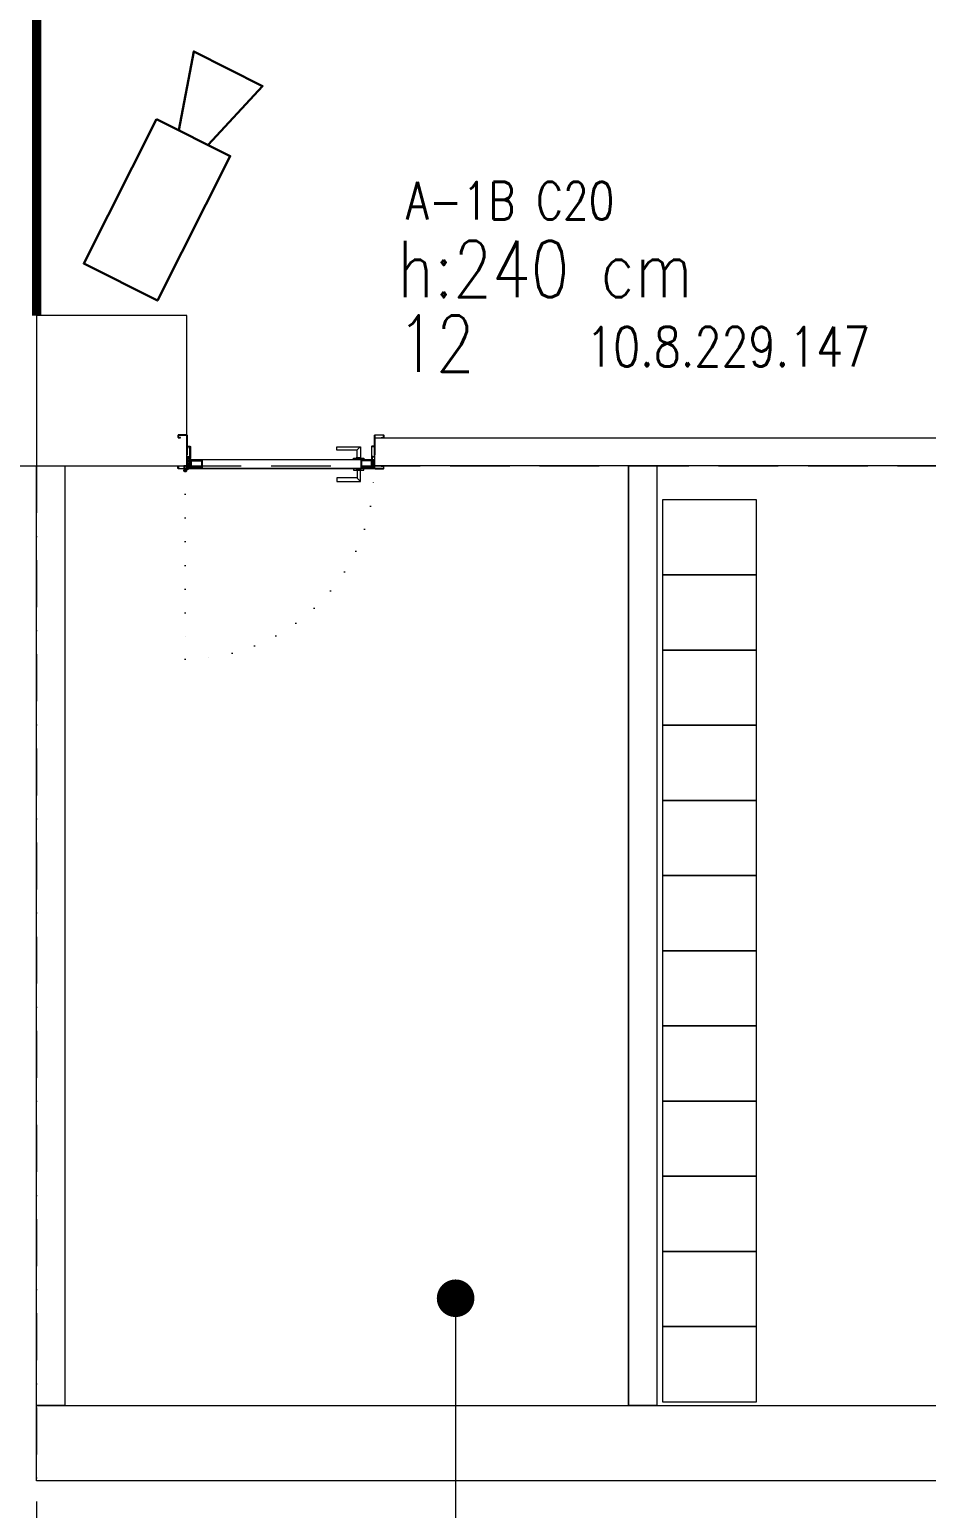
# Model space of a CAD drawing. Header units: metres. Extents: x -13933 to 152404, y -7861 to 21912.
# Drawn here: x 7521 to 7998, y -555 to 232 of the extents above; entities that cross this region are included whole.
import ezdxf

# ---------------------------------------------------------------- set-up
doc = ezdxf.new("R2010")
doc.units = ezdxf.units.M
doc.header["$LTSCALE"] = 100
doc.header["$MEASUREMENT"] = 0
for name, pattern in [('DASHDOT2', [0.5, 0.25, -0.125, 0, -0.125]), ('DOT2', [0.125, 0, -0.125]), ('HIDDEN', [0.375, 0.25, -0.125]), ('HIDDEN2', [4.7625, 3.175, -1.5875])]:
    doc.linetypes.add(name, pattern=pattern)
doc.layers.get('0').update_dxf_attribs({"color": 9, "lineweight": 9})
for name, color, linetype, lineweight in [('00', 9, 'Continuous', 9), ('01', 9, 'Continuous', 9), ('05', 9, 'Continuous', 9), ('06B', 9, 'Continuous', 9), ('10', 9, 'Continuous', 9), ('20', 9, 'DOT2', 9), ('21_mahal200', 9, 'Continuous', 9), ('24', 9, 'DASHDOT2', 9), ('E-DAHİLİ KAMERA', 7, 'Continuous', 30), ('E-YAZI', 7, 'Continuous', 30)]:
    doc.layers.add(name, color=color, linetype=linetype, lineweight=lineweight)
doc.styles.add('E-YAZI', font='txttw.shx')
doc.styles.add('MuuM_TEXT-STANDART', font='ARIALN.TTF')
doc.dimstyles.new('MuuM_DIM200', dxfattribs={"dimscale": 20, "dimtxt": 2, "dimasz": 1, "dimexe": 1, "dimexo": 1, "dimgap": 1, "dimtad": 1, "dimdec": 1, "dimrnd": 0.5, "dimdsep": 46, "dimtxsty": 'MuuM_TEXT-STANDART', "dimblk": 'ARCHTICK', "dimcen": 0, "dimdle": 0.15, "dimclrd": 256, "dimclre": 256, "dimclrt": 256, "dimadec": 0, "dimazin": 0, "dimtfac": 5, "dimtdec": 1, "dimtix": 1, "dimtmove": 2, "dimatfit": 3, "dimldrblk": 'DOT', "dimfxl": 3, "dimfxlon": 1, "dimtolj": 1, "dimlwd": -1, "dimlwe": -1, "dimarcsym": 0})

# ---------------------------------------------------------------- blocks, each defined once
blk = doc.blocks.new('p-akslar_yeni')
at = {"layer": '24'}
blk.add_lwpolyline([(13940, -8575), (13940, -11854.65), (14040, -11854.65), (14040, -11897.18)], dxfattribs=at)
blk = doc.blocks.new('100_DAHİLİ KAMERA')
at = {"layer": 'E-DAHİLİ KAMERA', "color": 4}
blk.add_lwpolyline([(4.306, -1.097), (4.306, 1.097), (0, 1.097), (0, -1.097)], close=True, dxfattribs=at)
blk.add_lwpolyline([(4.306, 0.439), (6.355, 1.024), (6.355, -1.024), (4.306, -0.439)], dxfattribs=at)
blk = doc.blocks.new('2.bod.sitatik')
at = {"layer": '01'}
blk.add_lwpolyline([(7525, -8630), (7605, -8630), (7605, -8550), (7525, -8550)], close=True, dxfattribs=at)
blk = doc.blocks.new('P-KURANGLEZ')
at = {"layer": '01'}
blk.add_lwpolyline([(7525, -500), (12385, -500), (12385, -5), (12385, 0), (12425, 0), (12425, -540), (7525, -540)], close=True, dxfattribs=at)
blk = doc.blocks.new('gr-p-barel kilitli kapı kolu')
at = {"flags": 128}
for points in [[(-0.9, 0.8), (-0.9, 4.9), (-11.7, 4.9), (-11.7, 6.7), (0.9, 6.7), (0.9, 0.8)], [(-0.8, 5), (0.8, 6.6)]]:
    blk.add_lwpolyline(points, dxfattribs=at)
blk.add_lwpolyline([(-2.75, 0), (-2.75, 0.7), (2.75, 0.7), (2.75, 0)])
blk.add_lwpolyline([(-1.3, 0.7), (1.3, 0.7), (1.3, 0.8), (-1.3, 0.8)], close=True)
blk = doc.blocks.new('prf-scr2')
at = {"linetype": 'DOT2', "ltscale": 10}
blk.add_line((0, 0.19), (0, -1.06), dxfattribs=at)
for p, q in [((0.09, -0.24), (-0.09, -0.2)), ((-0.09, -0.24), (0.09, -0.28)), ((0.09, -0.32), (-0.09, -0.28)), ((-0.09, -0.32), (0.09, -0.36)), ((0.09, -0.4), (-0.09, -0.36)), ((-0.09, -0.4), (0.09, -0.44)), ((0.09, -0.48), (-0.09, -0.44)), ((-0.09, -0.48), (0.09, -0.52)), ((0.09, -0.56), (-0.09, -0.52)), ((-0.09, -0.56), (0.09, -0.6)), ((0.09, -0.64), (-0.09, -0.6)), ((-0.09, -0.64), (0.09, -0.68)), ((0.09, -0.72), (-0.09, -0.68)), ((-0.09, -0.72), (0.09, -0.76)), ((0.06, -0.84), (-0.08, -0.76)), ((-0.07, -0.8), (0.06, -0.84)), ((0.09, -0.17), (0, -0.15)), ((0, -0.18), (0.09, -0.2))]:
    blk.add_line(p, q)
blk.add_lwpolyline([(0.23, 0), (-0.23, 0), (-0.23, -0.01), (-0.12, -0.14), (0.12, -0.14), (0.23, -0.01), (0.23, 0)], close=True)
for points in [[(0.23, -0.01), (-0.23, -0.01)], [(-0.09, -0.14), (-0.09, -0.2), (-0.12, -0.22), (-0.12, -0.23), (-0.09, -0.24), (-0.09, -0.28), (-0.12, -0.3), (-0.12, -0.31), (-0.09, -0.32), (-0.09, -0.36), (-0.12, -0.38), (-0.12, -0.39), (-0.09, -0.4), (-0.09, -0.44), (-0.12, -0.46), (-0.12, -0.46), (-0.09, -0.48), (-0.09, -0.52), (-0.12, -0.54), (-0.12, -0.54), (-0.09, -0.56), (-0.09, -0.6), (-0.12, -0.62), (-0.12, -0.62), (-0.09, -0.64), (-0.09, -0.68), (-0.12, -0.69), (-0.12, -0.7), (-0.09, -0.72), (-0.09, -0.73), (-0.08, -0.76), (-0.1, -0.77), (-0.1, -0.78), (-0.07, -0.8), (-0.01, -0.94), (0, -0.95), (0.01, -0.94), (0.08, -0.76), (0.09, -0.76), (0.12, -0.74), (0.12, -0.73), (0.09, -0.72), (0.09, -0.68), (0.12, -0.66), (0.12, -0.66), (0.09, -0.64), (0.09, -0.6), (0.12, -0.58), (0.12, -0.58), (0.09, -0.56), (0.09, -0.52), (0.12, -0.5), (0.12, -0.5), (0.09, -0.48), (0.09, -0.44), (0.12, -0.43), (0.12, -0.42), (0.09, -0.4), (0.09, -0.36), (0.12, -0.35), (0.12, -0.34), (0.09, -0.32), (0.09, -0.28), (0.12, -0.27), (0.12, -0.26), (0.09, -0.24), (0.09, -0.2), (0.12, -0.19), (0.12, -0.18), (0.09, -0.17), (0.09, -0.14)]]:
    blk.add_lwpolyline(points)
blk = doc.blocks.new('K-SAC-01')
at = {"layer": '10'}
for points in [[(-4.6, 16.2, -0.414214), (-4.5, 16.3), (-0.1, 16.3, -0.414214), (0, 16.2), (0, 5.9), (0.2, 5.9), (0.2, 16.2, 0.414214), (-0.1, 16.5), (-4.5, 16.5, 0.414214), (-4.8, 16.2), (-4.8, 15.3, 0.414214), (-4.5, 15), (-3.4, 15), (-3.4, 15.2), (-4.5, 15.2, -0.414214), (-4.6, 15.3)], [(104.6, 16.2, 0.414214), (104.5, 16.3), (100.1, 16.3, 0.414214), (100, 16.2), (100, 5.9), (99.8, 5.9), (99.8, 16.2, -0.414214), (100.1, 16.5), (104.5, 16.5, -0.414214), (104.8, 16.2), (104.8, 15.3, -0.414214), (104.5, 15), (103.4, 15), (103.4, 15.2), (104.5, 15.2, 0.414214), (104.6, 15.3)], [(0.2, 10.3, -0.414214), (0.5, 10.6), (1.5, 10.6, -0.414214), (1.8, 10.3), (1.8, 3.9, -0.414214), (1.5, 3.6, -0.414214), (1.2, 3.9), (1.2, 4.8), (0.2, 4.8), (0.2, -1.2, -0.414214), (-0.1, -1.5), (-4.5, -1.5, -0.414214), (-4.8, -1.2), (-4.8, -0.3, -0.414214), (-4.5, 0), (-3.4, 0), (-3.4, -0.2), (-4.5, -0.2, 0.414214), (-4.6, -0.3), (-4.6, -1.2, 0.414214), (-4.5, -1.3), (-0.1, -1.3, 0.414214), (0, -1.2), (0, 5), (1.4, 5), (1.4, 3.9, 0.414214), (1.5, 3.8, 0.414214), (1.6, 3.9), (1.6, 10.3, 0.414214), (1.5, 10.4), (0.5, 10.4, 0.414214), (0.4, 10.3), (0.4, 9.4), (0.2, 9.4)], [(99.8, 10.3, 0.414214), (99.5, 10.6), (98.5, 10.6, 0.414214), (98.2, 10.3), (98.2, 3.9, 0.414214), (98.5, 3.6, 0.414214), (98.8, 3.9), (98.8, 4.8), (99.8, 4.8), (99.8, -1.2, 0.414214), (100.1, -1.5), (104.5, -1.5, 0.414214), (104.8, -1.2), (104.8, -0.3, 0.414214), (104.5, 0), (103.4, 0), (103.4, -0.2), (104.5, -0.2, -0.414214), (104.6, -0.3), (104.6, -1.2, -0.414214), (104.5, -1.3), (100.1, -1.3, -0.414214), (100, -1.2), (100, 5), (98.6, 5), (98.6, 3.9, -0.414214), (98.5, 3.8, -0.414214), (98.4, 3.9), (98.4, 10.3, -0.414214), (98.5, 10.4), (99.5, 10.4, -0.414214), (99.6, 10.3), (99.6, 9.4), (99.8, 9.4)], [(-0.38, -2.01), (1, -1.37), (1, 1.5), (1.2, 1.5), (1.2, -1.5), (-0.27, -2.18, -14.796002)]]:
    blk.add_lwpolyline(points, format="xyb", close=True, dxfattribs=at)
for points in [[(98.8, 0.15), (98.8, 2.15), (99.1, 2.15), (99.1, 3.19), (1.5, 3.19), (1.5, 2.15), (1.8, 2.15), (1.8, 0.15), (1.5, 0.15), (1.5, 1.85), (1.2, 1.85), (1.2, 3.49), (99.4, 3.49), (99.4, 1.85), (99.1, 1.85), (99.1, 0.15)], [(98.8, 2.15), (98.8, 0.15), (99.4, 0.15), (99.4, -1.5), (1.2, -1.5), (1.2, 0.15), (1.8, 0.15), (1.8, 2.15), (2.1, 2.15), (2.1, -0.15), (1.5, -0.15), (1.5, -1.2), (99.1, -1.2), (99.1, -0.15), (98.5, -0.15), (98.5, 2.15), (98.8, 2.15)]]:
    blk.add_lwpolyline(points, dxfattribs=at)
for points in [[(2.1, 3), (8.1, 3), (8.1, -1), (2.1, -1)], [(2.4, 2.7), (7.8, 2.7), (7.8, -0.7), (2.4, -0.7)], [(98.5, 3), (92.5, 3), (92.5, -1), (98.5, -1)], [(98.2, 2.7), (92.8, 2.7), (92.8, -0.7), (98.2, -0.7)]]:
    blk.add_lwpolyline(points, close=True, dxfattribs=at)
blk.add_circle((-0.95, -2.5), 0.55, dxfattribs=at)
at = {"layer": '20', "linetype": 'HIDDEN'}
for points in [[(-0.2, -1.3), (-0.2, 0), (-1.7, 0), (-1.7, -1.3)], [(-0.4, -1.99), (-0.4, -0.2), (-1.5, -0.2), (-1.5, -1.99)]]:
    blk.add_lwpolyline(points, dxfattribs=at)
at = {"layer": '20'}
blk.add_lwpolyline([(-0.95, -2.5), (-0.95, -102.85)], dxfattribs=at)
blk.add_arc((-0.95, -2.5), 100.35, 270, 1.51314, dxfattribs=at)
at = {"layer": '06B'}
blk.add_blockref('gr-p-barel kilitli kapı kolu', (91.4, 3.51), dxfattribs=at)
at = {"layer": '06B', "xscale": -1, "rotation": 180}
blk.add_blockref('gr-p-barel kilitli kapı kolu', (91.4, -1.51), dxfattribs=at)
at = {"layer": '10', "xscale": -1, "rotation": 90}
blk.add_blockref('prf-scr2', (1.5, 1), dxfattribs=at)
at = {"layer": '10', "rotation": 270}
blk.add_blockref('prf-scr2', (99.1, 1.22), dxfattribs=at)
blk = doc.blocks.new('_ArchTick')
at = {"color": 0, "linetype": 'ByBlock', "const_width": 0.15}
blk.add_lwpolyline([(-0.5, -0.5), (0.5, 0.5)], dxfattribs=at)
blk = doc.blocks.new('_Dot')
at = {"color": 0, "linetype": 'ByBlock', "lineweight": -2}
blk.add_line((-0.5, 0), (-1, 0), dxfattribs=at)
at = {"color": 0, "linetype": 'ByBlock', "const_width": 0.5}
blk.add_lwpolyline([(-0.25, 0, 1), (0.25, 0, 1)], format="xyb", close=True, dxfattribs=at)
blk = doc.blocks.new('p-giyinme dolabı')
blk.add_lwpolyline([(40, -20), (40, 20), (-10, 20), (-10, -20)], close=True)
blk = doc.blocks.new('2.bod.Mimari')
blk.add_lwpolyline([(7840, -8630), (7840, -9130)])
at = {"layer": '00'}
for points in [[(8440, -8630), (7705, -8630), (7705, -8615), (8440, -8615)], [(7540, -8630), (7540, -9130), (7525, -9130), (7525, -8630)], [(7855, -8630), (7855, -9130), (7840, -9130), (7840, -8630)]]:
    blk.add_lwpolyline(points, close=True, dxfattribs=at)
at = {"layer": '20', "const_width": 5}
blk.add_lwpolyline([(7525, -8550), (7525, -4630)], dxfattribs=at)
at = {"layer": '20', "linetype": 'HIDDEN2', "ltscale": 0.1}
blk.add_lwpolyline([(2030, -8630), (8440, -8630)], dxfattribs=at)
blk.add_blockref('K-SAC-01', (7605, -8630))
at = {"layer": '01'}
blk.add_blockref('P-KURANGLEZ', (0, -8630), dxfattribs=at)
at = {"layer": '05'}
for p in [(7868, -8668), (7868, -8708), (7868, -8748), (7868, -8788), (7868, -8828), (7868, -8868), (7868, -8908), (7868, -8948), (7868, -8988), (7868, -9028), (7868, -9068), (7868, -9108)]:
    blk.add_blockref('p-giyinme dolabı', p, dxfattribs=at)
at = {"layer": '21_mahal200'}
blk.add_leader([(7747.93, -9072.91), (7747.93, -9575.88)], dimstyle='MuuM_DIM200', override={"dimasz": 1, "dimfxl": 10}, dxfattribs=at)

msp = doc.modelspace()

# ---------------------------------------------------------------- block references
for name in ['2.bod.sitatik', '2.bod.Mimari']:
    msp.add_blockref(name, (0, 8630))
at = {"layer": '24'}
msp.add_blockref('p-akslar_yeni', (-6415, 8575), dxfattribs=at)
at = {"layer": 'E-DAHİLİ KAMERA', "xscale": -20.00000000000001, "yscale": 20.00000000000001, "zscale": 20.00000000000001, "rotation": 243.2577013067108}
msp.add_blockref('100_DAHİLİ KAMERA', (7569.71, 97.82), dxfattribs=at)

# ---------------------------------------------------------------- texts
at = {"layer": 'E-YAZI', "color": 6, "style": 'E-YAZI', "width": 0.8}
msp.add_text('A-1B C20', height=20, dxfattribs=at).set_placement((7721.4, 131.14))
at = {"layer": 'E-YAZI', "color": 30, "style": 'E-YAZI', "width": 0.8}
for s, p in [('h:240 cm', (7716.9, 89.72)), ('12', (7716.9, 50.11))]:
    msp.add_text(s, height=30, dxfattribs=at).set_placement(p)
at = {"layer": 'E-YAZI', "color": 1, "style": 'E-YAZI', "width": 0.8}
msp.add_text('10.8.229.147', height=21, dxfattribs=at).set_placement((7817.38, 52.96))

doc.saveas('drawing.dxf')
